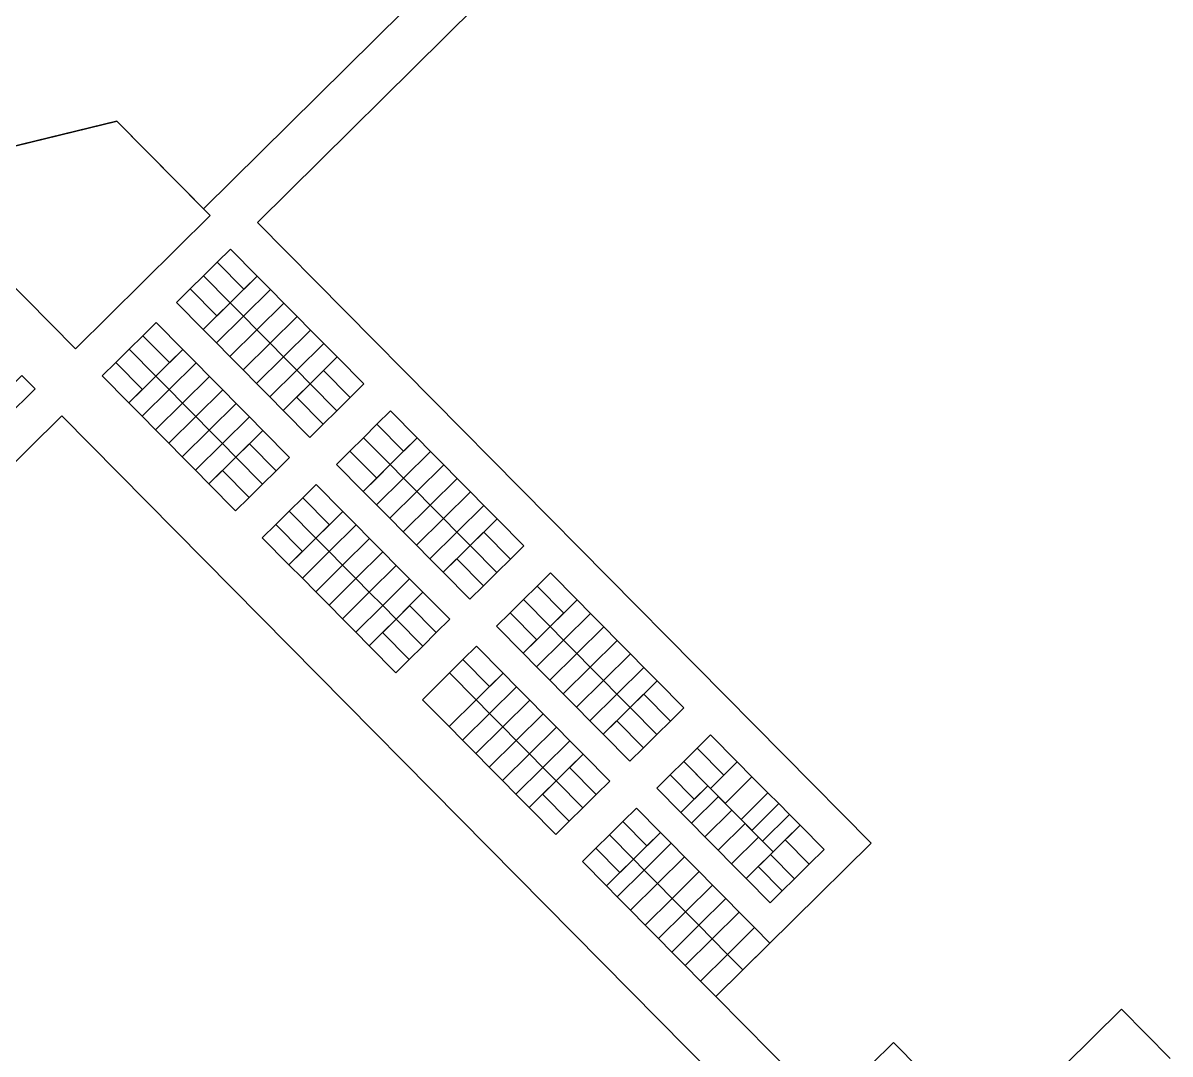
# Model space of a CAD drawing. Header units: metres. Extents: x 5590187 to 5598444, y 6961268 to 6971080.
# Drawn here: x 5595142 to 5595747, y 6968666 to 6969209 of the extents above; entities that cross this region are included whole.
import ezdxf

# ---------------------------------------------------------------- set-up
doc = ezdxf.new("R2010")
doc.units = ezdxf.units.M
doc.layers.add('zz_catastro_fontana', color=7, linetype='Continuous')

msp = doc.modelspace()

# ---------------------------------------------------------------- linework, layer by layer
at = {"layer": 'zz_catastro_fontana'}
for points in [[(5595448.33, 6969319.57), (5595237.43, 6969111.01), (5595191.69, 6969157.26), (5595084.17, 6969131.03), (5594908.38, 6969308.79), (5595186.75, 6969584.07), (5595448.33, 6969319.57)], [(5595169.92, 6969037.21), (5595078.51, 6969129.64), (5595191.69, 6969157.26), (5595240.95, 6969107.45), (5595169.92, 6969037.21)], [(5595244.49, 6969082.83), (5595251.53, 6969089.79), (5595265.59, 6969075.57), (5595258.55, 6969068.61), (5595244.49, 6969082.83)], [(5595237.31, 6969075.73), (5595244.49, 6969082.83), (5595258.55, 6969068.61), (5595251.37, 6969061.51), (5595237.31, 6969075.73)], [(5595230.27, 6969068.76), (5595237.31, 6969075.73), (5595251.37, 6969061.51), (5595244.33, 6969054.54), (5595230.27, 6969068.76)], [(5595251.37, 6969061.51), (5595265.59, 6969075.57), (5595272.62, 6969068.46), (5595258.4, 6969054.4), (5595251.37, 6969061.51)], [(5595223.09, 6969061.66), (5595230.27, 6969068.76), (5595244.33, 6969054.54), (5595237.15, 6969047.44), (5595223.09, 6969061.66)], [(5595258.4, 6969054.4), (5595272.62, 6969068.46), (5595279.66, 6969061.35), (5595265.44, 6969047.28), (5595258.4, 6969054.4)], [(5595237.15, 6969047.44), (5595251.37, 6969061.51), (5595258.4, 6969054.4), (5595244.18, 6969040.33), (5595237.15, 6969047.44)], [(5595265.44, 6969047.28), (5595279.66, 6969061.35), (5595286.69, 6969054.24), (5595272.47, 6969040.17), (5595265.44, 6969047.28)], [(5595205.38, 6969044.15), (5595212.42, 6969051.12), (5595226.49, 6969036.89), (5595219.45, 6969029.93), (5595205.38, 6969044.15)], [(5595244.18, 6969040.33), (5595258.4, 6969054.4), (5595265.44, 6969047.28), (5595251.21, 6969033.22), (5595244.18, 6969040.33)], [(5595272.47, 6969040.17), (5595286.69, 6969054.24), (5595293.72, 6969047.13), (5595279.5, 6969033.06), (5595272.47, 6969040.17)], [(5595198.2, 6969037.05), (5595205.38, 6969044.15), (5595219.45, 6969029.93), (5595212.27, 6969022.83), (5595198.2, 6969037.05)], [(5595251.21, 6969033.22), (5595265.44, 6969047.28), (5595272.47, 6969040.17), (5595258.25, 6969026.11), (5595251.21, 6969033.22)], [(5595279.5, 6969033.06), (5595293.72, 6969047.13), (5595300.75, 6969040.02), (5595286.53, 6969025.95), (5595279.5, 6969033.06)], [(5595258.25, 6969026.11), (5595272.47, 6969040.17), (5595279.5, 6969033.06), (5595265.28, 6969019), (5595258.25, 6969026.11)], [(5595286.53, 6969025.95), (5595300.75, 6969040.02), (5595307.78, 6969032.91), (5595293.56, 6969018.84), (5595286.53, 6969025.95)], [(5595191.16, 6969030.09), (5595198.2, 6969037.05), (5595212.27, 6969022.83), (5595205.23, 6969015.87), (5595191.16, 6969030.09)], [(5595212.27, 6969022.83), (5595226.49, 6969036.89), (5595233.52, 6969029.78), (5595219.3, 6969015.72), (5595212.27, 6969022.83)], [(5595265.28, 6969019), (5595279.5, 6969033.06), (5595286.53, 6969025.95), (5595272.31, 6969011.89), (5595265.28, 6969019)], [(5595300.67, 6969025.87), (5595307.78, 6969032.91), (5595321.85, 6969018.69), (5595314.74, 6969011.65), (5595300.67, 6969025.87)], [(5595183.98, 6969022.99), (5595191.16, 6969030.09), (5595205.23, 6969015.87), (5595198.04, 6969008.77), (5595183.98, 6969022.99)], [(5595219.3, 6969015.72), (5595233.52, 6969029.78), (5595240.55, 6969022.67), (5595226.33, 6969008.61), (5595219.3, 6969015.72)], [(5595272.31, 6969011.89), (5595286.53, 6969025.95), (5595293.56, 6969018.84), (5595279.34, 6969004.78), (5595272.31, 6969011.89)], [(5595293.56, 6969018.84), (5595300.67, 6969025.87), (5595314.74, 6969011.65), (5595307.62, 6969004.62), (5595293.56, 6969018.84)], [(5595133.3, 6969001), (5595126.27, 6969008.11), (5595141.56, 6969023.23), (5595148.59, 6969016.12), (5595133.3, 6969001)], [(5595198.04, 6969008.77), (5595212.27, 6969022.83), (5595219.3, 6969015.72), (5595205.08, 6969001.66), (5595198.04, 6969008.77)], [(5595226.33, 6969008.61), (5595240.55, 6969022.67), (5595247.58, 6969015.56), (5595233.36, 6969001.5), (5595226.33, 6969008.61)], [(5595205.08, 6969001.66), (5595219.3, 6969015.72), (5595226.33, 6969008.61), (5595212.11, 6968994.55), (5595205.08, 6969001.66)], [(5595233.36, 6969001.5), (5595247.58, 6969015.56), (5595254.61, 6969008.45), (5595240.39, 6968994.39), (5595233.36, 6969001.5)], [(5595286.45, 6969011.81), (5595293.56, 6969018.84), (5595307.62, 6969004.62), (5595300.51, 6968997.59), (5595286.45, 6969011.81)], [(5595212.11, 6968994.55), (5595226.33, 6969008.61), (5595233.36, 6969001.5), (5595219.14, 6968987.44), (5595212.11, 6968994.55)], [(5595240.39, 6968994.39), (5595254.61, 6969008.45), (5595261.64, 6969001.34), (5595247.42, 6968987.28), (5595240.39, 6968994.39)], [(5595279.34, 6969004.78), (5595286.45, 6969011.81), (5595300.51, 6968997.59), (5595293.4, 6968990.56), (5595279.34, 6969004.78)], [(5595162.65, 6969001.89), (5595507.2, 6968653.49), (5595158.79, 6968308.94), (5594814.24, 6968657.35), (5595162.65, 6969001.89)], [(5595219.14, 6968987.44), (5595233.36, 6969001.5), (5595240.39, 6968994.39), (5595226.17, 6968980.33), (5595219.14, 6968987.44)], [(5595247.42, 6968987.28), (5595261.64, 6969001.34), (5595268.68, 6968994.23), (5595254.45, 6968980.17), (5595247.42, 6968987.28)], [(5595328.8, 6968997.43), (5595335.91, 6969004.46), (5595349.97, 6968990.24), (5595342.86, 6968983.21), (5595328.8, 6968997.43)], [(5595321.69, 6968990.4), (5595328.8, 6968997.43), (5595342.86, 6968983.21), (5595335.75, 6968976.18), (5595321.69, 6968990.4)], [(5595226.17, 6968980.33), (5595240.39, 6968994.39), (5595247.42, 6968987.28), (5595233.2, 6968973.22), (5595226.17, 6968980.33)], [(5595261.57, 6968987.2), (5595268.68, 6968994.23), (5595282.74, 6968980.01), (5595275.63, 6968972.98), (5595261.57, 6968987.2)], [(5595314.58, 6968983.37), (5595321.69, 6968990.4), (5595335.75, 6968976.18), (5595328.64, 6968969.15), (5595314.58, 6968983.37)], [(5595335.75, 6968976.18), (5595349.97, 6968990.24), (5595357, 6968983.13), (5595342.78, 6968969.07), (5595335.75, 6968976.18)], [(5595233.2, 6968973.22), (5595247.42, 6968987.28), (5595254.45, 6968980.17), (5595240.23, 6968966.11), (5595233.2, 6968973.22)], [(5595254.45, 6968980.17), (5595261.57, 6968987.2), (5595275.63, 6968972.98), (5595268.52, 6968965.95), (5595254.45, 6968980.17)], [(5595307.47, 6968976.34), (5595314.58, 6968983.37), (5595328.64, 6968969.15), (5595321.53, 6968962.12), (5595307.47, 6968976.34)], [(5595342.78, 6968969.07), (5595357, 6968983.13), (5595364.04, 6968976.02), (5595349.81, 6968961.96), (5595342.78, 6968969.07)], [(5595247.34, 6968973.14), (5595254.45, 6968980.17), (5595268.52, 6968965.95), (5595261.41, 6968958.92), (5595247.34, 6968973.14)], [(5595240.23, 6968966.11), (5595247.34, 6968973.14), (5595261.41, 6968958.92), (5595254.3, 6968951.89), (5595240.23, 6968966.11)], [(5595321.53, 6968962.12), (5595335.75, 6968976.18), (5595342.78, 6968969.07), (5595328.56, 6968955.01), (5595321.53, 6968962.12)], [(5595349.81, 6968961.96), (5595364.04, 6968976.02), (5595371.07, 6968968.91), (5595356.85, 6968954.85), (5595349.81, 6968961.96)], [(5595289.69, 6968958.76), (5595296.8, 6968965.79), (5595310.87, 6968951.57), (5595303.75, 6968944.54), (5595289.69, 6968958.76)], [(5595328.56, 6968955.01), (5595342.78, 6968969.07), (5595349.81, 6968961.96), (5595335.59, 6968947.9), (5595328.56, 6968955.01)], [(5595356.85, 6968954.85), (5595371.07, 6968968.91), (5595378.1, 6968961.8), (5595363.88, 6968947.74), (5595356.85, 6968954.85)], [(5595282.58, 6968951.73), (5595289.69, 6968958.76), (5595303.75, 6968944.54), (5595296.64, 6968937.51), (5595282.58, 6968951.73)], [(5595335.59, 6968947.9), (5595349.81, 6968961.96), (5595356.85, 6968954.85), (5595342.63, 6968940.79), (5595335.59, 6968947.9)], [(5595363.88, 6968947.74), (5595378.1, 6968961.8), (5595385.13, 6968954.69), (5595370.91, 6968940.63), (5595363.88, 6968947.74)], [(5595342.63, 6968940.79), (5595356.85, 6968954.85), (5595363.88, 6968947.74), (5595349.66, 6968933.68), (5595342.63, 6968940.79)], [(5595370.91, 6968940.63), (5595385.13, 6968954.69), (5595392.16, 6968947.58), (5595377.94, 6968933.52), (5595370.91, 6968940.63)], [(5595275.47, 6968944.7), (5595282.58, 6968951.73), (5595296.64, 6968937.51), (5595289.53, 6968930.48), (5595275.47, 6968944.7)], [(5595296.64, 6968937.51), (5595310.87, 6968951.57), (5595317.9, 6968944.46), (5595303.68, 6968930.4), (5595296.64, 6968937.51)], [(5595349.66, 6968933.68), (5595363.88, 6968947.74), (5595370.91, 6968940.63), (5595356.69, 6968926.57), (5595349.66, 6968933.68)], [(5595385.05, 6968940.55), (5595392.16, 6968947.58), (5595406.22, 6968933.36), (5595399.11, 6968926.33), (5595385.05, 6968940.55)], [(5595268.36, 6968937.67), (5595275.47, 6968944.7), (5595289.53, 6968930.48), (5595282.42, 6968923.44), (5595268.36, 6968937.67)], [(5595303.68, 6968930.4), (5595317.9, 6968944.46), (5595324.93, 6968937.35), (5595310.71, 6968923.29), (5595303.68, 6968930.4)], [(5595356.69, 6968926.57), (5595370.91, 6968940.63), (5595377.94, 6968933.52), (5595363.72, 6968919.46), (5595356.69, 6968926.57)], [(5595282.42, 6968923.44), (5595296.64, 6968937.51), (5595303.68, 6968930.4), (5595289.46, 6968916.33), (5595282.42, 6968923.44)], [(5595310.71, 6968923.29), (5595324.93, 6968937.35), (5595331.96, 6968930.24), (5595317.74, 6968916.18), (5595310.71, 6968923.29)], [(5595377.94, 6968933.52), (5595385.05, 6968940.55), (5595399.11, 6968926.33), (5595392, 6968919.3), (5595377.94, 6968933.52)], [(5595289.46, 6968916.33), (5595303.68, 6968930.4), (5595310.71, 6968923.29), (5595296.49, 6968909.22), (5595289.46, 6968916.33)], [(5595317.74, 6968916.18), (5595331.96, 6968930.24), (5595338.99, 6968923.13), (5595324.77, 6968909.07), (5595317.74, 6968916.18)], [(5595370.83, 6968926.49), (5595377.94, 6968933.52), (5595392, 6968919.3), (5595384.89, 6968912.27), (5595370.83, 6968926.49)], [(5595296.49, 6968909.22), (5595310.71, 6968923.29), (5595317.74, 6968916.18), (5595303.52, 6968902.11), (5595296.49, 6968909.22)], [(5595324.77, 6968909.07), (5595338.99, 6968923.13), (5595346.02, 6968916.02), (5595331.8, 6968901.96), (5595324.77, 6968909.07)], [(5595363.72, 6968919.46), (5595370.83, 6968926.49), (5595384.89, 6968912.27), (5595377.78, 6968905.24), (5595363.72, 6968919.46)], [(5595413.18, 6968912.11), (5595420.29, 6968919.14), (5595434.35, 6968904.92), (5595427.24, 6968897.89), (5595413.18, 6968912.11)], [(5595303.52, 6968902.11), (5595317.74, 6968916.18), (5595324.77, 6968909.07), (5595310.55, 6968895), (5595303.52, 6968902.11)], [(5595331.8, 6968901.96), (5595346.02, 6968916.02), (5595353.05, 6968908.91), (5595338.83, 6968894.85), (5595331.8, 6968901.96)], [(5595406.07, 6968905.08), (5595413.18, 6968912.11), (5595427.24, 6968897.89), (5595420.13, 6968890.86), (5595406.07, 6968905.08)], [(5595310.55, 6968895), (5595324.77, 6968909.07), (5595331.8, 6968901.96), (5595317.58, 6968887.89), (5595310.55, 6968895)], [(5595345.94, 6968901.88), (5595353.05, 6968908.91), (5595367.12, 6968894.69), (5595360.01, 6968887.66), (5595345.94, 6968901.88)], [(5595398.96, 6968898.05), (5595406.07, 6968905.08), (5595420.13, 6968890.86), (5595413.02, 6968883.83), (5595398.96, 6968898.05)], [(5595420.13, 6968890.86), (5595434.35, 6968904.92), (5595441.38, 6968897.81), (5595427.16, 6968883.75), (5595420.13, 6968890.86)], [(5595317.58, 6968887.89), (5595331.8, 6968901.96), (5595338.83, 6968894.85), (5595324.61, 6968880.78), (5595317.58, 6968887.89)], [(5595338.83, 6968894.85), (5595345.94, 6968901.88), (5595360.01, 6968887.66), (5595352.9, 6968880.62), (5595338.83, 6968894.85)], [(5595331.72, 6968887.81), (5595338.83, 6968894.85), (5595352.9, 6968880.62), (5595345.79, 6968873.59), (5595331.72, 6968887.81)], [(5595391.85, 6968891.01), (5595398.96, 6968898.05), (5595413.02, 6968883.83), (5595405.91, 6968876.79), (5595391.85, 6968891.01)], [(5595427.16, 6968883.75), (5595441.38, 6968897.81), (5595448.41, 6968890.7), (5595434.19, 6968876.64), (5595427.16, 6968883.75)], [(5595324.61, 6968880.78), (5595331.72, 6968887.81), (5595345.79, 6968873.59), (5595338.68, 6968866.56), (5595324.61, 6968880.78)], [(5595405.91, 6968876.79), (5595420.13, 6968890.86), (5595427.16, 6968883.75), (5595412.94, 6968869.68), (5595405.91, 6968876.79)], [(5595434.19, 6968876.64), (5595448.41, 6968890.7), (5595455.45, 6968883.59), (5595441.22, 6968869.53), (5595434.19, 6968876.64)], [(5595374.07, 6968873.44), (5595381.18, 6968880.47), (5595395.24, 6968866.25), (5595388.13, 6968859.21), (5595374.07, 6968873.44)], [(5595412.94, 6968869.68), (5595427.16, 6968883.75), (5595434.19, 6968876.64), (5595419.97, 6968862.57), (5595412.94, 6968869.68)], [(5595441.22, 6968869.53), (5595455.45, 6968883.59), (5595462.48, 6968876.48), (5595448.26, 6968862.42), (5595441.22, 6968869.53)], [(5595419.97, 6968862.57), (5595434.19, 6968876.64), (5595441.22, 6968869.53), (5595427, 6968855.46), (5595419.97, 6968862.57)], [(5595448.26, 6968862.42), (5595462.48, 6968876.48), (5595469.51, 6968869.37), (5595455.29, 6968855.31), (5595448.26, 6968862.42)], [(5595366.96, 6968866.4), (5595374.07, 6968873.44), (5595388.13, 6968859.21), (5595381.02, 6968852.18), (5595366.96, 6968866.4)], [(5595427, 6968855.46), (5595441.22, 6968869.53), (5595448.26, 6968862.42), (5595434.04, 6968848.35), (5595427, 6968855.46)], [(5595455.29, 6968855.31), (5595469.51, 6968869.37), (5595476.54, 6968862.26), (5595462.32, 6968848.19), (5595455.29, 6968855.31)], [(5595352.74, 6968852.34), (5595366.96, 6968866.4), (5595381.02, 6968852.18), (5595366.8, 6968838.12), (5595352.74, 6968852.34)], [(5595381.02, 6968852.18), (5595395.24, 6968866.25), (5595402.28, 6968859.14), (5595388.05, 6968845.07), (5595381.02, 6968852.18)], [(5595434.04, 6968848.35), (5595448.26, 6968862.42), (5595455.29, 6968855.31), (5595441.07, 6968841.24), (5595434.04, 6968848.35)], [(5595469.43, 6968855.23), (5595476.54, 6968862.26), (5595490.6, 6968848.04), (5595483.49, 6968841.01), (5595469.43, 6968855.23)], [(5595388.05, 6968845.07), (5595402.28, 6968859.14), (5595409.31, 6968852.03), (5595395.09, 6968837.96), (5595388.05, 6968845.07)], [(5595366.8, 6968838.12), (5595381.02, 6968852.18), (5595388.05, 6968845.07), (5595373.83, 6968831.01), (5595366.8, 6968838.12)], [(5595395.09, 6968837.96), (5595409.31, 6968852.03), (5595416.34, 6968844.92), (5595402.12, 6968830.85), (5595395.09, 6968837.96)], [(5595441.07, 6968841.24), (5595455.29, 6968855.31), (5595462.32, 6968848.19), (5595448.1, 6968834.13), (5595441.07, 6968841.24)], [(5595462.32, 6968848.19), (5595469.43, 6968855.23), (5595483.49, 6968841.01), (5595476.38, 6968833.97), (5595462.32, 6968848.19)], [(5595373.83, 6968831.01), (5595388.05, 6968845.07), (5595395.09, 6968837.96), (5595380.87, 6968823.9), (5595373.83, 6968831.01)], [(5595402.12, 6968830.85), (5595416.34, 6968844.92), (5595423.37, 6968837.81), (5595409.15, 6968823.74), (5595402.12, 6968830.85)], [(5595455.21, 6968841.16), (5595462.32, 6968848.19), (5595476.38, 6968833.97), (5595469.27, 6968826.94), (5595455.21, 6968841.16)], [(5595380.87, 6968823.9), (5595395.09, 6968837.96), (5595402.12, 6968830.85), (5595387.9, 6968816.79), (5595380.87, 6968823.9)], [(5595409.15, 6968823.74), (5595423.37, 6968837.81), (5595430.4, 6968830.69), (5595416.18, 6968816.63), (5595409.15, 6968823.74)], [(5595448.1, 6968834.13), (5595455.21, 6968841.16), (5595469.27, 6968826.94), (5595462.16, 6968819.91), (5595448.1, 6968834.13)], [(5595497.56, 6968826.79), (5595504.67, 6968833.82), (5595518.73, 6968819.6), (5595511.62, 6968812.56), (5595497.56, 6968826.79)], [(5595387.9, 6968816.79), (5595402.12, 6968830.85), (5595409.15, 6968823.74), (5595394.93, 6968809.68), (5595387.9, 6968816.79)], [(5595416.18, 6968816.63), (5595430.4, 6968830.69), (5595437.43, 6968823.58), (5595423.21, 6968809.52), (5595416.18, 6968816.63)], [(5595490.45, 6968819.75), (5595497.56, 6968826.79), (5595511.62, 6968812.56), (5595504.51, 6968805.53), (5595490.45, 6968819.75)], [(5595394.93, 6968809.68), (5595409.15, 6968823.74), (5595416.18, 6968816.63), (5595401.96, 6968802.57), (5595394.93, 6968809.68)], [(5595430.32, 6968816.55), (5595437.43, 6968823.58), (5595451.5, 6968809.36), (5595444.39, 6968802.33), (5595430.32, 6968816.55)], [(5595483.34, 6968812.72), (5595490.45, 6968819.75), (5595503.1, 6968806.95), (5595495.99, 6968799.92), (5595483.34, 6968812.72)], [(5595401.96, 6968802.57), (5595416.18, 6968816.63), (5595423.21, 6968809.52), (5595408.99, 6968795.46), (5595401.96, 6968802.57)], [(5595423.21, 6968809.52), (5595430.32, 6968816.55), (5595444.39, 6968802.33), (5595437.28, 6968795.3), (5595423.21, 6968809.52)], [(5595512.24, 6968797.71), (5595504.51, 6968805.53), (5595518.73, 6968819.6), (5595526.46, 6968811.77), (5595512.24, 6968797.71)], [(5595416.1, 6968802.49), (5595423.21, 6968809.52), (5595437.28, 6968795.3), (5595430.17, 6968788.27), (5595416.1, 6968802.49)], [(5595476.22, 6968805.69), (5595483.34, 6968812.72), (5595495.99, 6968799.92), (5595488.88, 6968792.89), (5595476.22, 6968805.69)], [(5595512.24, 6968797.71), (5595526.46, 6968811.77), (5595534.9, 6968803.24), (5595520.68, 6968789.18), (5595512.24, 6968797.71)], [(5595408.99, 6968795.46), (5595416.1, 6968802.49), (5595430.17, 6968788.27), (5595423.05, 6968781.24), (5595408.99, 6968795.46)], [(5595488.88, 6968792.89), (5595503.1, 6968806.95), (5595508.73, 6968801.27), (5595494.51, 6968787.2), (5595488.88, 6968792.89)], [(5595520.68, 6968789.18), (5595534.9, 6968803.24), (5595540.53, 6968797.55), (5595526.31, 6968783.49), (5595520.68, 6968789.18)], [(5595494.51, 6968787.2), (5595508.73, 6968801.27), (5595515.76, 6968794.16), (5595501.54, 6968780.09), (5595494.51, 6968787.2)], [(5595526.31, 6968783.49), (5595540.53, 6968797.55), (5595546.15, 6968791.87), (5595531.93, 6968777.8), (5595526.31, 6968783.49)], [(5595458.45, 6968788.11), (5595465.56, 6968795.14), (5595478.22, 6968782.34), (5595471.11, 6968775.31), (5595458.45, 6968788.11)], [(5595501.54, 6968780.09), (5595515.76, 6968794.16), (5595522.79, 6968787.05), (5595508.57, 6968772.98), (5595501.54, 6968780.09)], [(5595531.93, 6968777.8), (5595546.15, 6968791.87), (5595551.78, 6968786.18), (5595537.56, 6968772.11), (5595531.93, 6968777.8)], [(5595451.34, 6968781.08), (5595458.45, 6968788.11), (5595471.11, 6968775.31), (5595464, 6968768.28), (5595451.34, 6968781.08)], [(5595508.57, 6968772.98), (5595522.79, 6968787.05), (5595529.82, 6968779.94), (5595515.6, 6968765.87), (5595508.57, 6968772.98)], [(5595543.96, 6968778.44), (5595551.78, 6968786.18), (5595564.43, 6968773.38), (5595556.61, 6968765.64), (5595543.96, 6968778.44)], [(5595444.23, 6968774.05), (5595451.34, 6968781.08), (5595464, 6968768.28), (5595456.89, 6968761.25), (5595444.23, 6968774.05)], [(5595478.22, 6968782.34), (5595483.84, 6968776.66), (5595469.62, 6968762.59), (5595464, 6968768.28), (5595478.22, 6968782.34)], [(5595515.6, 6968765.87), (5595529.82, 6968779.94), (5595537.56, 6968772.11), (5595523.34, 6968758.05), (5595515.6, 6968765.87)], [(5595536.14, 6968770.71), (5595543.96, 6968778.44), (5595556.61, 6968765.64), (5595548.79, 6968757.91), (5595536.14, 6968770.71)], [(5595437.12, 6968767.02), (5595444.23, 6968774.05), (5595456.89, 6968761.25), (5595449.77, 6968754.22), (5595437.12, 6968767.02)], [(5595483.84, 6968776.66), (5595490.87, 6968769.55), (5595476.65, 6968755.48), (5595469.62, 6968762.59), (5595483.84, 6968776.66)], [(5595449.77, 6968754.22), (5595464, 6968768.28), (5595469.62, 6968762.59), (5595455.4, 6968748.53), (5595449.77, 6968754.22)], [(5595490.87, 6968769.55), (5595498.61, 6968761.72), (5595484.39, 6968747.66), (5595476.65, 6968755.48), (5595490.87, 6968769.55)], [(5595529.74, 6968764.38), (5595536.14, 6968770.71), (5595548.79, 6968757.91), (5595542.39, 6968751.58), (5595529.74, 6968764.38)], [(5595455.4, 6968748.53), (5595469.62, 6968762.59), (5595476.65, 6968755.48), (5595462.43, 6968741.42), (5595455.4, 6968748.53)], [(5595498.61, 6968761.72), (5595505.64, 6968754.61), (5595491.42, 6968740.55), (5595484.39, 6968747.66), (5595498.61, 6968761.72)], [(5595523.34, 6968758.05), (5595529.74, 6968764.38), (5595542.39, 6968751.58), (5595535.99, 6968745.25), (5595523.34, 6968758.05)], [(5595462.43, 6968741.42), (5595476.65, 6968755.48), (5595484.39, 6968747.66), (5595470.17, 6968733.6), (5595462.43, 6968741.42)], [(5595505.64, 6968754.61), (5595512.67, 6968747.5), (5595498.45, 6968733.44), (5595491.42, 6968740.55), (5595505.64, 6968754.61)], [(5595470.17, 6968733.6), (5595484.39, 6968747.66), (5595491.42, 6968740.55), (5595477.2, 6968726.49), (5595470.17, 6968733.6)], [(5595512.67, 6968747.5), (5595519.7, 6968740.39), (5595505.48, 6968726.33), (5595498.45, 6968733.44), (5595512.67, 6968747.5)], [(5595477.2, 6968726.49), (5595491.42, 6968740.55), (5595498.45, 6968733.44), (5595484.23, 6968719.38), (5595477.2, 6968726.49)], [(5595519.7, 6968740.39), (5595527.79, 6968732.22), (5595513.57, 6968718.15), (5595505.48, 6968726.33), (5595519.7, 6968740.39)], [(5595484.23, 6968719.38), (5595498.45, 6968733.44), (5595505.48, 6968726.33), (5595491.26, 6968712.27), (5595484.23, 6968719.38)], [(5595527.79, 6968732.22), (5595535.88, 6968724.04), (5595521.65, 6968709.98), (5595513.57, 6968718.15), (5595527.79, 6968732.22)], [(5595491.26, 6968712.27), (5595505.48, 6968726.33), (5595513.57, 6968718.15), (5595499.35, 6968704.09), (5595491.26, 6968712.27)], [(5595499.35, 6968704.09), (5595513.57, 6968718.15), (5595521.65, 6968709.98), (5595507.43, 6968695.91), (5595499.35, 6968704.09)]]:
    msp.add_lwpolyline(points, close=True, dxfattribs=at)
for points in [[(5595643.17, 6968629.05), (5595600.99, 6968671.71), (5595565.79, 6968636.9), (5595507.43, 6968695.91), (5595589.2, 6968776.78), (5595265.75, 6969103.85), (5595612.2, 6969446.47)], [(5595746.82, 6968663.33), (5595721.15, 6968689.28), (5595676.26, 6968644.89)]]:
    msp.add_lwpolyline(points, dxfattribs=at)

doc.saveas('drawing.dxf')
